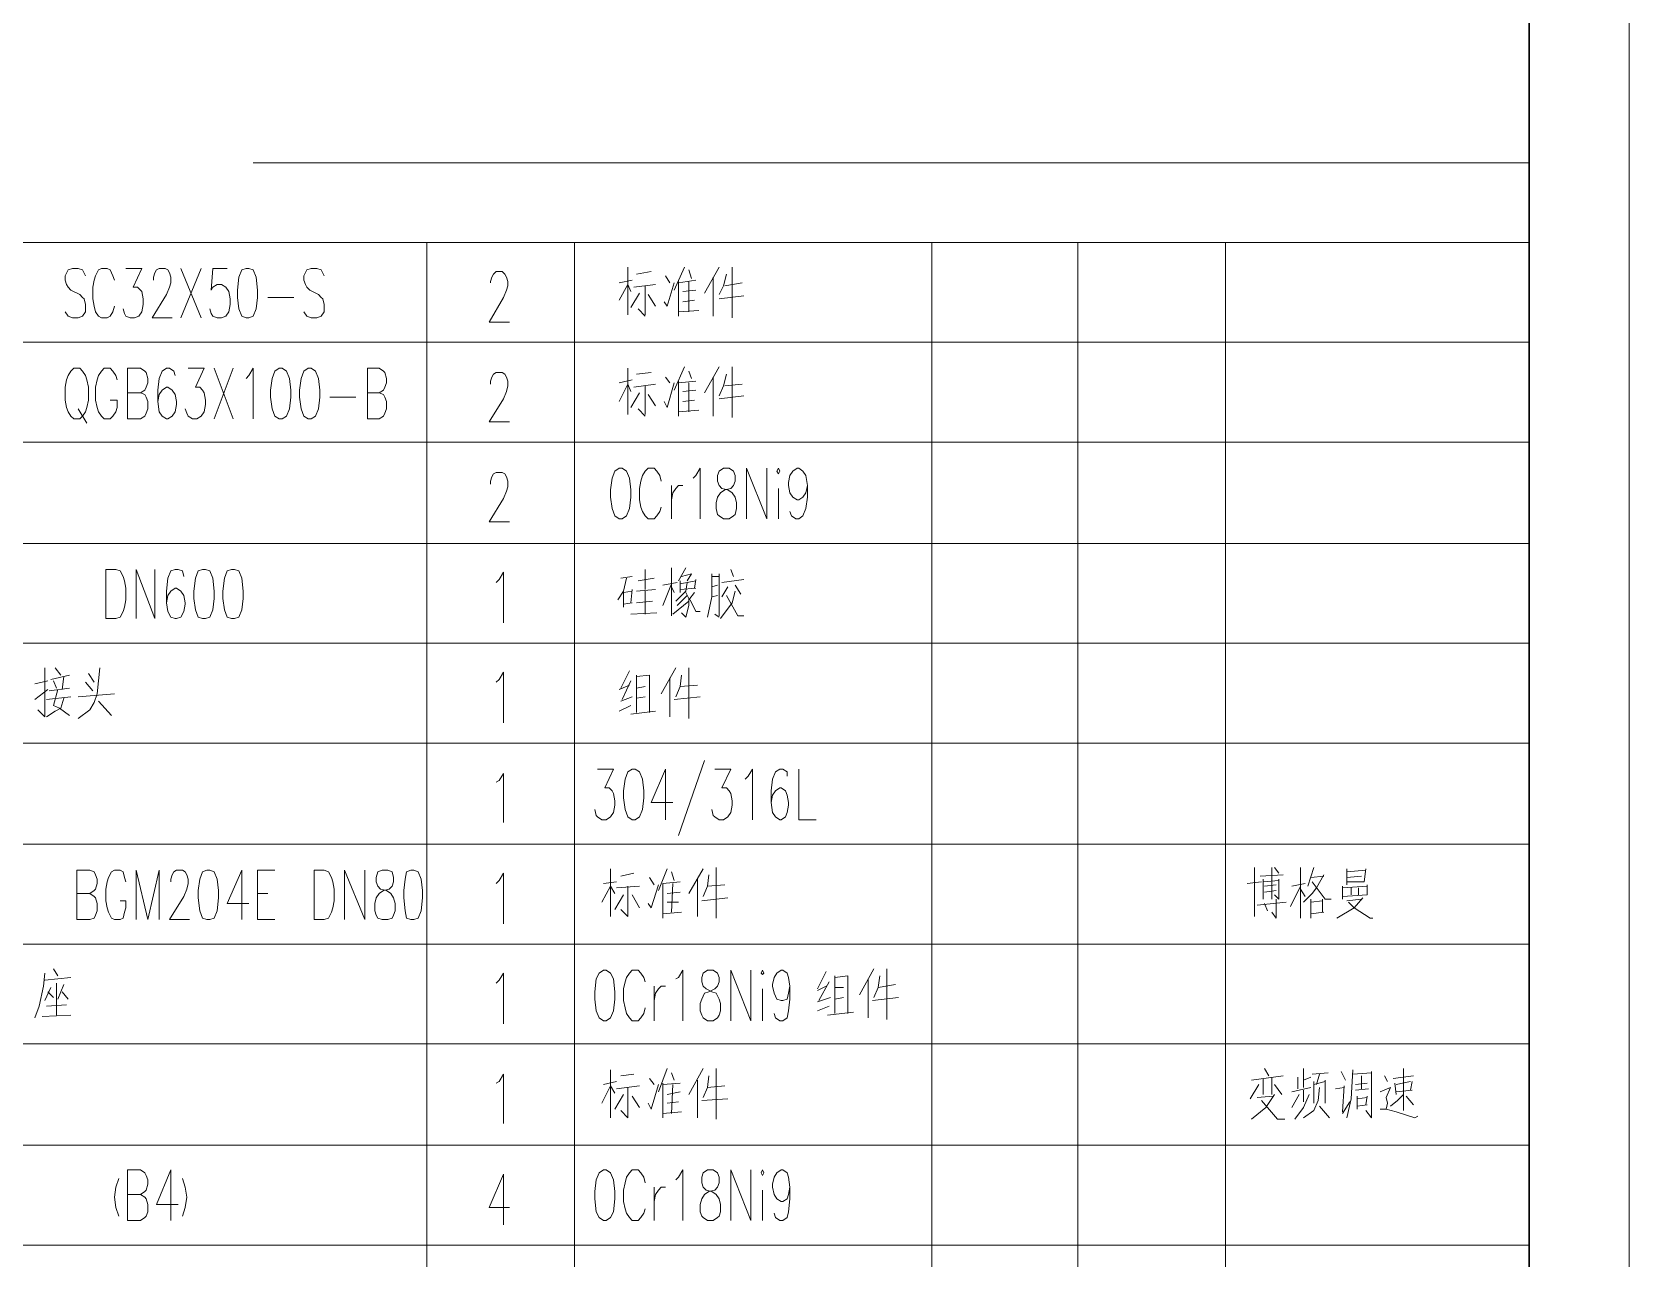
# Model space of a CAD drawing. Header units: inches. Extents: x -244 to 17, y 0 to 370.
# Drawn here: x -52.6 to 17.5, y 121.3 to 175.1 of the extents above; entities that cross this region are included whole.
import ezdxf

# ---------------------------------------------------------------- set-up
doc = ezdxf.new("R2010")
doc.units = ezdxf.units.IN
doc.header["$MEASUREMENT"] = 0
doc.layers.add('图层 1', color=7, linetype='Continuous')

# ---------------------------------------------------------------- blocks, each defined once
blk = doc.blocks.new('block 2')
at = {"layer": '图层 1', "lineweight": 0}
blk.add_lwpolyline([(20.383, 3.175), (390.017, 3.175), (390.017, 264.541), (20.383, 264.541)], dxfattribs=at)
at = {"layer": '图层 1', "color": 7, "lineweight": 13, "true_color": 0xffffff}
for points in [[(20.383, 264.478), (20.383, 3.175), (389.954, 3.175), (389.954, 264.478), (20.383, 264.478)], [(141.986, 7.556), (141.986, 104.331)], [(146.368, 7.556), (146.368, 104.331)], [(150.813, 7.556), (150.813, 104.331)], [(155.194, 7.556), (155.194, 104.331)], [(159.576, 7.556), (159.576, 104.331)], [(164.021, 7.556), (164.021, 104.331)], [(168.402, 7.556), (168.402, 104.331)], [(172.784, 7.556), (172.784, 104.331)], [(177.229, 7.556), (177.229, 104.331)], [(181.61, 7.556), (181.61, 104.331)], [(185.992, 7.556), (185.992, 104.331)], [(151.956, 73.152), (152.464, 72.962)], [(153.924, 72.707), (153.353, 72.771), (152.464, 72.962)], [(167.323, 72.707), (165.164, 72.707), (165.481, 73.025)], [(165.926, 73.152), (166.37, 72.581)], [(166.751, 72.581), (166.624, 73.152)], [(152.019, 72.835), (152.083, 71.565)], [(152.464, 72.644), (152.527, 71.755)], [(153.289, 72.454), (152.718, 72.707)], [(153.099, 72.581), (152.845, 72.326)], [(153.607, 72.707), (153.734, 71.565)], [(154.115, 72.326), (153.797, 72.136)], [(165.989, 71.882), (165.545, 72.009), (165.418, 72.263), (165.164, 72.644)], [(165.545, 72.072), (165.672, 72.326)], [(166.37, 72.136), (165.672, 72.326)], [(165.926, 72.644), (166.053, 71.565)], [(166.434, 71.628), (166.307, 72.517)], [(166.434, 72.2), (166.751, 72.326)], [(166.815, 72.454), (167.005, 71.628)], [(167.323, 72.263), (167.005, 72.009)], [(153.48, 72.2), (152.083, 72.2)], [(153.416, 71.882), (152.781, 72.136)], [(153.099, 71.946), (152.781, 71.691)], [(165.545, 72.072), (165.227, 71.628)], [(166.942, 71.882), (166.37, 71.946)], [(180.467, 71.438), (180.34, 71.565), (180.15, 71.691), (179.959, 71.755), (179.642, 71.819), (179.07, 71.819), (178.753, 71.755), (178.562, 71.691), (178.372, 71.565), (178.245, 71.438), (178.245, 71.184), (178.372, 71.057), (178.562, 70.929), (178.753, 70.866), (179.07, 70.803), (179.642, 70.803), (179.959, 70.866), (180.15, 70.929), (180.34, 71.057), (180.467, 71.184), (180.467, 71.438)], [(184.531, 70.929), (184.785, 71.057), (184.849, 71.247), (184.849, 71.501), (184.785, 71.691), (184.531, 71.819), (184.341, 71.819), (184.15, 71.755), (184.023, 71.691), (183.896, 71.565), (183.706, 71.184), (183.579, 71.057), (183.515, 70.993), (183.261, 70.929), (182.944, 70.929), (182.753, 71.057), (182.69, 71.247), (182.69, 71.501), (182.753, 71.691), (182.944, 71.819)], [(157.417, 70.739), (157.29, 70.549), (157.226, 70.485), (156.972, 70.422), (156.655, 70.422), (156.464, 70.485), (156.337, 70.549), (156.274, 70.739), (156.274, 71.31), (158.433, 71.31), (158.433, 70.739), (158.369, 70.549), (158.242, 70.485), (158.052, 70.422), (157.861, 70.422), (157.607, 70.485), (157.544, 70.549), (157.417, 70.739), (157.417, 71.31)], [(167.323, 70.294), (166.18, 70.422), (165.799, 70.549), (165.481, 70.739), (165.1, 71.247)], [(166.053, 71.247), (166.18, 69.66)], [(166.307, 70.612), (166.688, 70.929)], [(178.689, 71.247), (178.054, 70.866)], [(165.862, 70.358), (165.227, 69.787)], [(167.069, 70.803), (166.688, 70.549)], [(179.959, 69.532), (180.15, 69.596), (180.34, 69.723), (180.467, 69.85), (180.467, 70.104), (180.34, 70.231), (180.15, 70.358), (179.959, 70.422), (179.642, 70.485), (179.07, 70.485), (178.753, 70.422), (178.562, 70.358), (178.372, 70.231), (178.245, 70.104), (178.245, 69.85), (178.372, 69.723), (178.562, 69.596), (178.753, 69.532), (179.07, 69.532), (179.07, 69.85)], [(184.341, 69.66), (184.531, 69.723), (184.785, 69.85), (184.849, 69.977), (184.849, 70.231), (184.785, 70.358), (184.531, 70.485), (184.341, 70.549), (184.023, 70.612), (183.515, 70.612), (183.198, 70.549), (182.944, 70.485), (182.753, 70.358), (182.69, 70.231), (182.69, 69.977), (182.753, 69.85), (182.944, 69.723), (183.198, 69.66)], [(144.907, 69.469), (144.526, 69.596), (144.082, 69.66), (143.637, 69.596), (143.256, 69.469)], [(157.925, 69.151), (158.115, 69.215), (158.369, 69.279), (158.433, 69.406), (158.433, 69.66), (158.369, 69.787), (158.115, 69.913), (157.925, 69.977), (157.607, 70.041), (157.099, 70.041), (156.782, 69.977), (156.591, 69.913), (156.337, 69.787), (156.274, 69.66), (156.274, 69.406), (156.337, 69.279), (156.591, 69.215), (156.782, 69.151), (157.099, 69.151), (157.099, 69.406)], [(169.482, 70.041), (171.641, 70.041), (171.641, 69.596), (171.577, 69.406), (171.323, 69.279), (171.133, 69.215), (170.815, 69.151), (170.307, 69.151), (169.99, 69.215), (169.799, 69.279), (169.545, 69.406), (169.482, 69.596), (169.482, 70.041)], [(144.209, 68.516), (144.082, 68.326), (144.018, 68.263), (143.764, 68.199), (143.447, 68.199), (143.256, 68.263), (143.193, 68.326), (143.066, 68.516), (143.066, 69.088), (145.288, 69.088), (145.288, 68.516), (145.161, 68.326), (145.034, 68.263), (144.844, 68.199), (144.653, 68.199), (144.399, 68.263), (144.336, 68.326), (144.209, 68.516), (144.209, 69.088)], [(156.274, 68.707), (158.433, 68.707), (156.274, 68.199), (158.433, 67.691), (156.274, 67.691)], [(169.482, 68.707), (171.641, 68.707), (169.482, 67.882), (171.641, 67.882)], [(179.388, 68.516), (179.324, 68.326), (179.197, 68.263), (179.007, 68.199), (178.689, 68.199), (178.499, 68.263), (178.372, 68.326), (178.245, 68.516), (178.245, 69.088), (180.467, 69.088), (180.467, 68.516), (180.34, 68.326), (180.277, 68.263), (180.023, 68.199), (179.832, 68.199), (179.642, 68.263), (179.515, 68.326), (179.388, 68.516), (179.388, 69.088)], [(184.849, 69.151), (184.849, 68.453), (184.023, 68.834), (184.023, 68.644), (183.896, 68.516), (183.833, 68.453), (183.515, 68.39), (183.261, 68.39), (182.944, 68.453), (182.753, 68.58), (182.69, 68.771), (182.69, 68.961), (182.753, 69.151), (182.88, 69.215), (183.071, 69.279)], [(184.341, 67.945), (184.468, 67.945), (184.658, 67.882), (184.785, 67.818), (184.849, 67.691), (184.849, 67.437), (184.785, 67.31), (184.658, 67.247), (184.468, 67.183), (184.214, 67.183), (184.023, 67.247), (183.706, 67.374), (182.69, 68.009), (182.69, 67.119)], [(143.066, 67.183), (145.288, 67.183), (143.764, 67.818), (143.764, 66.866)], [(171.323, 66.612), (171.577, 66.675), (171.641, 66.866), (171.641, 66.993), (171.577, 67.183), (171.26, 67.31), (170.688, 67.374), (170.18, 67.374), (169.799, 67.31), (169.545, 67.183), (169.482, 66.993), (169.482, 66.929), (169.545, 66.738), (169.799, 66.612), (170.117, 66.548), (170.18, 66.548), (170.498, 66.612), (170.688, 66.738), (170.815, 66.929), (170.815, 66.993), (170.688, 67.183), (170.498, 67.31), (170.18, 67.374)], [(180.15, 66.993), (180.34, 67.056), (180.467, 67.247), (180.467, 67.374), (180.34, 67.564), (180.023, 67.691), (179.515, 67.754), (179.007, 67.754), (178.562, 67.691), (178.372, 67.564), (178.245, 67.374), (178.245, 67.31), (178.372, 67.119), (178.562, 66.993), (178.88, 66.929), (179.007, 66.929), (179.324, 66.993), (179.515, 67.119), (179.642, 67.31), (179.642, 67.374), (179.515, 67.564), (179.324, 67.691), (179.007, 67.754)], [(143.256, 66.675), (143.637, 66.548), (144.082, 66.485), (144.526, 66.548), (144.907, 66.675)], [(157.925, 67.183), (158.052, 67.183), (158.242, 67.119), (158.369, 67.056), (158.433, 66.929), (158.433, 66.675), (158.369, 66.548), (158.242, 66.485), (158.052, 66.421), (157.861, 66.421), (157.607, 66.485), (157.29, 66.612), (156.274, 67.247), (156.274, 66.357)], [(184.849, 66.738), (182.69, 65.85)], [(184.849, 65.85), (182.69, 66.738)], [(158.433, 65.596), (158.369, 65.786), (158.052, 65.913), (157.544, 65.976), (157.226, 65.976), (156.655, 65.913), (156.337, 65.786), (156.274, 65.596), (156.274, 65.469), (156.337, 65.278), (156.655, 65.151), (157.226, 65.088), (157.544, 65.088), (158.052, 65.151), (158.369, 65.278), (158.433, 65.469), (158.433, 65.596)], [(171.641, 65.786), (171.577, 65.976), (171.26, 66.104), (170.688, 66.167), (170.371, 66.167), (169.863, 66.104), (169.545, 65.976), (169.482, 65.786), (169.482, 65.659), (169.545, 65.469), (169.863, 65.341), (170.371, 65.278), (170.688, 65.278), (171.26, 65.341), (171.577, 65.469), (171.641, 65.659), (171.641, 65.786)], [(180.467, 66.421), (180.467, 65.722), (179.642, 66.104), (179.642, 65.913), (179.515, 65.786), (179.388, 65.722), (179.07, 65.659), (178.88, 65.659), (178.562, 65.722), (178.372, 65.85), (178.245, 66.04), (178.245, 66.231), (178.372, 66.421), (178.499, 66.485), (178.689, 66.548)], [(180.467, 65.278), (178.245, 64.453)], [(180.467, 64.453), (178.245, 65.278)], [(184.849, 64.707), (184.849, 65.341), (183.896, 65.405), (184.023, 65.341), (184.15, 65.151), (184.15, 64.96), (184.023, 64.77), (183.833, 64.643), (183.515, 64.579), (183.261, 64.579), (182.944, 64.643), (182.753, 64.77), (182.69, 64.96), (182.69, 65.151), (182.753, 65.341), (182.88, 65.405), (183.071, 65.469)], [(156.274, 64.072), (158.433, 64.072), (156.972, 64.707), (156.972, 63.754)], [(171.641, 64.516), (171.577, 64.707), (171.26, 64.834), (170.688, 64.897), (170.371, 64.897), (169.863, 64.834), (169.545, 64.707), (169.482, 64.516), (169.482, 64.389), (169.545, 64.199), (169.863, 64.072), (170.371, 64.008), (170.688, 64.008), (171.26, 64.072), (171.577, 64.199), (171.641, 64.389), (171.641, 64.516)], [(180.023, 63.881), (180.15, 63.754), (180.467, 63.563), (178.245, 63.563)], [(184.849, 63.881), (184.785, 64.072), (184.468, 64.199), (183.896, 64.262), (183.579, 64.262), (183.071, 64.199), (182.753, 64.072), (182.69, 63.881), (182.69, 63.754), (182.753, 63.563), (183.071, 63.437), (183.579, 63.373), (183.896, 63.373), (184.468, 63.437), (184.785, 63.563), (184.849, 63.754), (184.849, 63.881)], [(156.274, 63.373), (158.433, 63.373), (158.433, 62.611)], [(156.274, 63.373), (156.274, 62.611)], [(157.417, 63.373), (157.417, 62.929)], [(189.484, 63.563), (189.484, 7.556)], [(180.467, 62.421), (180.34, 62.611), (180.023, 62.738), (179.515, 62.801), (179.197, 62.801), (178.689, 62.738), (178.372, 62.611), (178.245, 62.421), (178.245, 62.294), (178.372, 62.103), (178.689, 61.976), (179.197, 61.913), (179.515, 61.913), (180.023, 61.976), (180.34, 62.103), (180.467, 62.294), (180.467, 62.421)], [(183.579, 62.929), (183.579, 61.785)], [(180.467, 61.15), (180.34, 61.341), (180.023, 61.468), (179.515, 61.532), (179.197, 61.532), (178.689, 61.468), (178.372, 61.341), (178.245, 61.15), (178.245, 61.024), (178.372, 60.833), (178.689, 60.706), (179.197, 60.643), (179.515, 60.643), (180.023, 60.706), (180.34, 60.833), (180.467, 61.024), (180.467, 61.15)], [(184.531, 60.452), (184.785, 60.579), (184.849, 60.769), (184.849, 61.024), (184.785, 61.214), (184.531, 61.341), (184.341, 61.341), (184.15, 61.278), (184.023, 61.214), (183.896, 61.087), (183.706, 60.706), (183.579, 60.579), (183.515, 60.516), (183.261, 60.452), (182.944, 60.452), (182.753, 60.579), (182.69, 60.769), (182.69, 61.024), (182.753, 61.214), (182.944, 61.341)], [(156.274, 60.897), (158.433, 60.897), (158.433, 60.452), (158.369, 60.262), (158.115, 60.135), (157.925, 60.071), (157.607, 60.007), (157.099, 60.007), (156.782, 60.071), (156.591, 60.135), (156.337, 60.262), (156.274, 60.452), (156.274, 60.897)], [(179.197, 60.198), (179.197, 59.055)], [(156.274, 59.563), (158.433, 59.563), (156.274, 58.674), (158.433, 58.674)], [(158.433, 57.912), (158.369, 58.103), (158.115, 58.166), (157.925, 58.166), (157.734, 58.103), (157.607, 57.975), (157.544, 57.722), (157.417, 57.531), (157.226, 57.404), (156.972, 57.341), (156.655, 57.341), (156.464, 57.404), (156.337, 57.468), (156.274, 57.658), (156.274, 57.912), (156.337, 58.103), (156.464, 58.166), (156.655, 58.229), (156.972, 58.229), (157.226, 58.166), (157.417, 58.039), (157.544, 57.849), (157.607, 57.594), (157.734, 57.468), (157.925, 57.404), (158.115, 57.404), (158.369, 57.468), (158.433, 57.658), (158.433, 57.912)], [(179.388, 58.039), (179.324, 57.849), (179.197, 57.785), (179.007, 57.722), (178.689, 57.722), (178.499, 57.785), (178.372, 57.849), (178.245, 58.039), (178.245, 58.547), (180.467, 58.547), (180.467, 58.039), (180.34, 57.849), (180.277, 57.785), (180.023, 57.722), (179.832, 57.722), (179.642, 57.785), (179.515, 57.849), (179.388, 58.039), (179.388, 58.547)], [(158.433, 56.642), (158.369, 56.832), (158.052, 56.896), (157.544, 56.96), (157.226, 56.96), (156.655, 56.896), (156.337, 56.832), (156.274, 56.642), (156.274, 56.515), (156.337, 56.325), (156.655, 56.197), (157.226, 56.134), (157.544, 56.134), (158.052, 56.197), (158.369, 56.325), (158.433, 56.515), (158.433, 56.642)], [(185.992, 55.944), (57.023, 55.944)], [(142.875, 52.578), (145.098, 52.578), (143.637, 53.213), (143.637, 52.324)], [(149.098, 52.896), (149.162, 52.769), (149.479, 52.578), (147.32, 52.578)], [(153.48, 52.896), (153.607, 52.769), (153.924, 52.578), (151.702, 52.578)], [(157.861, 52.896), (157.988, 52.769), (158.306, 52.578), (156.083, 52.578)], [(162.306, 52.896), (162.37, 52.769), (162.687, 52.578), (160.528, 52.578)], [(166.688, 52.896), (166.815, 52.769), (167.132, 52.578), (164.91, 52.578)], [(171.069, 52.896), (171.196, 52.769), (171.514, 52.578), (169.291, 52.578)], [(175.387, 53.15), (175.514, 53.15), (175.705, 53.086), (175.832, 53.022), (175.895, 52.896), (175.895, 52.641), (175.832, 52.515), (175.705, 52.451), (175.514, 52.388), (175.26, 52.388), (175.07, 52.451), (174.752, 52.578), (173.736, 53.213), (173.736, 52.324)], [(179.769, 53.15), (179.896, 53.15), (180.086, 53.086), (180.213, 53.022), (180.277, 52.896), (180.277, 52.641), (180.213, 52.515), (180.086, 52.451), (179.896, 52.388), (179.705, 52.388), (179.451, 52.451), (179.134, 52.578), (178.118, 53.213), (178.118, 52.324)], [(184.214, 53.15), (184.277, 53.15), (184.468, 53.086), (184.595, 53.022), (184.722, 52.896), (184.722, 52.641), (184.595, 52.515), (184.468, 52.451), (184.277, 52.388), (184.087, 52.388), (183.896, 52.451), (183.579, 52.578), (182.499, 53.213), (182.499, 52.324)], [(185.992, 49.466), (87.122, 49.466)], [(145.288, 48.197), (145.161, 48.387), (144.844, 48.514), (144.336, 48.578), (144.018, 48.578), (143.447, 48.514), (143.193, 48.387), (143.066, 48.197), (143.066, 48.069), (143.193, 47.879), (143.447, 47.752), (144.018, 47.688), (144.336, 47.688), (144.844, 47.752), (145.161, 47.879), (145.288, 48.069), (145.288, 48.197)], [(154.051, 48.197), (153.924, 48.387), (153.67, 48.514), (153.099, 48.578), (152.781, 48.578), (152.273, 48.514), (151.956, 48.387), (151.829, 48.197), (151.829, 48.069), (151.956, 47.879), (152.273, 47.752), (152.781, 47.688), (153.099, 47.688), (153.67, 47.752), (153.924, 47.879), (154.051, 48.069), (154.051, 48.197)], [(162.878, 48.45), (162.878, 47.752), (162.052, 48.133), (162.052, 47.943), (161.925, 47.816), (161.798, 47.752), (161.481, 47.688), (161.29, 47.688), (160.973, 47.752), (160.782, 47.879), (160.655, 48.069), (160.655, 48.26), (160.782, 48.45), (160.846, 48.514), (161.1, 48.578)], [(149.67, 47.879), (147.574, 47.879)], [(148.59, 47.307), (147.955, 47.688)], [(148.654, 47.688), (148.971, 47.879), (148.209, 48.26)], [(149.162, 47.625), (149.035, 48.197)], [(158.496, 47.879), (156.401, 47.879)], [(157.353, 47.307), (156.718, 47.688)], [(157.417, 47.688), (157.734, 47.879), (157.036, 48.26)], [(157.925, 47.625), (157.861, 48.197)], [(176.086, 47.498), (175.959, 47.688), (175.641, 47.816), (175.133, 47.879), (174.816, 47.879), (174.308, 47.816), (173.99, 47.688), (173.863, 47.498), (173.863, 47.371), (173.99, 47.181), (174.308, 47.053), (174.816, 46.99), (175.133, 46.99), (175.641, 47.053), (175.959, 47.181), (176.086, 47.371), (176.086, 47.498)], [(144.717, 46.355), (144.971, 46.419), (145.161, 46.546), (145.288, 46.672), (145.288, 46.926), (145.161, 47.053), (144.971, 47.181), (144.717, 47.244), (144.399, 47.307), (143.891, 47.307), (143.574, 47.244), (143.383, 47.181), (143.193, 47.053), (143.066, 46.926), (143.066, 46.672), (143.193, 46.546), (143.383, 46.419), (143.574, 46.355)], [(147.574, 47.117), (147.892, 47.435)], [(147.574, 47.117), (148.908, 47.117)], [(148.844, 47.625), (148.971, 46.609)], [(149.416, 47.435), (149.479, 46.863)], [(153.543, 46.355), (153.734, 46.419), (153.924, 46.546), (154.051, 46.672), (154.051, 46.926), (153.924, 47.053), (153.734, 47.181), (153.543, 47.244), (153.226, 47.307), (152.718, 47.307), (152.4, 47.244), (152.146, 47.181), (151.956, 47.053), (151.829, 46.926), (151.829, 46.672), (151.956, 46.546), (152.146, 46.419), (152.4, 46.355)], [(156.401, 47.117), (156.718, 47.435)], [(156.401, 47.117), (157.734, 47.117)], [(157.671, 47.625), (157.734, 46.609)], [(158.179, 47.435), (158.306, 46.863)], [(162.878, 46.926), (162.751, 47.117), (162.433, 47.244), (161.925, 47.307), (161.608, 47.307), (161.1, 47.244), (160.782, 47.117), (160.655, 46.926), (160.655, 46.8), (160.782, 46.609), (161.1, 46.482), (161.608, 46.419), (161.925, 46.419), (162.433, 46.482), (162.751, 46.609), (162.878, 46.8), (162.878, 46.926)], [(165.291, 46.99), (165.418, 45.91)], [(165.418, 47.498), (165.672, 46.99)], [(166.053, 46.926), (165.862, 47.435)], [(166.751, 46.99), (165.926, 47.371)], [(166.37, 47.498), (166.561, 47.053)], [(167.196, 47.053), (166.434, 47.435)], [(169.672, 46.99), (169.736, 45.847)], [(170.688, 47.307), (169.99, 47.307)], [(170.18, 46.926), (170.117, 47.307)], [(170.752, 46.926), (170.18, 46.99)], [(170.307, 47.562), (170.688, 47.307), (171.26, 47.181)], [(170.625, 47.307), (170.688, 46.926)], [(171.323, 46.926), (171.26, 47.435)], [(180.467, 47.117), (178.435, 47.117)], [(179.388, 46.609), (178.753, 46.99)], [(179.451, 46.99), (179.769, 47.117), (179.007, 47.498)], [(179.959, 46.926), (179.832, 47.498)], [(184.912, 47.117), (182.817, 47.117)], [(183.769, 46.609), (183.134, 46.99)], [(183.833, 46.99), (184.15, 47.117), (183.452, 47.498)], [(184.341, 46.926), (184.214, 47.498)], [(148.527, 46.926), (148.019, 46.609)], [(157.353, 46.926), (156.782, 46.609)], [(167.005, 46.736), (165.354, 46.736)], [(166.942, 46.736), (167.005, 46.165), (165.354, 46.165)], [(166.053, 46.355), (165.989, 46.736)], [(166.434, 46.736), (166.497, 46.355)], [(170.688, 46.355), (169.672, 46.355)], [(170.244, 46.038), (170.18, 46.736)], [(170.752, 45.91), (170.688, 46.736)], [(170.752, 46.355), (171.641, 46.355)], [(171.133, 46.672), (171.26, 45.974)], [(175.514, 45.657), (175.768, 45.72), (175.959, 45.847), (176.086, 45.974), (176.086, 46.228), (175.959, 46.355), (175.768, 46.482), (175.514, 46.546), (175.197, 46.609), (174.689, 46.609), (174.371, 46.546), (174.181, 46.482), (173.99, 46.355), (173.863, 46.228), (173.863, 45.974), (173.99, 45.847), (174.181, 45.72), (174.371, 45.657)], [(178.372, 46.355), (178.689, 46.672)], [(178.435, 46.355), (179.705, 46.355)], [(179.642, 46.863), (179.769, 45.91)], [(180.213, 46.736), (180.277, 46.101)], [(182.753, 46.355), (183.071, 46.672)], [(182.817, 46.355), (184.087, 46.355)], [(184.023, 46.863), (184.15, 45.91)], [(184.595, 46.736), (184.722, 46.101)], [(144.526, 45.974), (143.066, 45.974)], [(143.891, 45.974), (144.209, 45.91), (144.399, 45.784), (144.526, 45.657), (144.526, 45.466)], [(149.098, 45.593), (147.574, 45.593)], [(147.765, 45.593), (147.828, 44.768)], [(148.209, 46.228), (147.955, 46.101), (149.035, 45.784)], [(149.733, 45.403), (148.717, 45.784)], [(149.035, 45.974), (149.289, 46.165)], [(149.035, 45.593), (149.098, 44.831)], [(153.353, 45.974), (151.829, 45.974)], [(152.718, 45.974), (153.035, 45.91), (153.226, 45.784), (153.353, 45.657), (153.353, 45.466)], [(157.861, 45.593), (156.337, 45.593)], [(156.528, 45.593), (156.591, 44.768)], [(156.972, 46.228), (156.782, 46.101), (157.798, 45.784)], [(158.496, 45.403), (157.544, 45.784)], [(157.798, 45.974), (158.115, 46.165)], [(157.861, 45.593), (157.925, 44.831)], [(160.655, 45.466), (162.878, 45.466), (161.417, 46.101), (161.417, 45.149)], [(167.323, 45.022), (166.18, 45.657)], [(171.006, 45.212), (170.053, 45.593)], [(170.942, 45.593), (171.069, 44.958)], [(179.324, 46.228), (178.816, 45.91)], [(183.706, 46.228), (183.198, 45.91)], [(144.844, 45.022), (144.971, 44.894), (145.288, 44.704), (143.066, 44.704)], [(149.035, 45.149), (147.765, 45.212)], [(148.209, 45.403), (148.273, 44.894)], [(148.59, 45.403), (148.717, 44.831)], [(149.543, 45.212), (149.225, 45.085)], [(153.67, 45.022), (153.734, 44.894), (154.051, 44.704), (151.829, 44.704)], [(157.861, 45.149), (156.591, 45.212)], [(157.036, 45.403), (157.036, 44.894)], [(157.417, 45.403), (157.48, 44.831)], [(158.369, 45.212), (157.988, 45.085)], [(163.259, 43.751), (159.957, 44.894)], [(166.878, 45.275), (165.164, 45.275)], [(165.926, 45.085), (166.053, 43.942)], [(167.005, 44.768), (166.497, 44.831), (166.053, 45.022)], [(171.704, 45.212), (169.609, 45.212)], [(170.244, 44.45), (169.672, 45.149)], [(170.498, 44.513), (170.053, 44.958)], [(171.069, 44.513), (170.688, 44.577), (170.244, 45.022)], [(170.879, 45.212), (170.625, 45.085)], [(171.704, 44.577), (171.133, 44.894)], [(175.324, 45.212), (173.863, 45.212)], [(174.689, 45.212), (175.006, 45.149), (175.197, 45.022), (175.324, 44.894), (175.324, 44.704)], [(179.896, 44.894), (178.372, 44.894)], [(178.562, 44.894), (178.626, 44.006)], [(179.007, 45.529), (178.753, 45.403), (179.832, 45.085)], [(180.531, 44.641), (179.515, 45.085)], [(179.832, 45.275), (180.086, 45.466)], [(179.832, 44.894), (179.896, 44.132)], [(184.277, 44.894), (182.753, 44.894)], [(182.944, 44.894), (183.007, 44.006)], [(183.388, 45.529), (183.198, 45.403), (184.214, 45.085)], [(184.912, 44.641), (183.896, 45.085)], [(184.214, 45.275), (184.531, 45.466)], [(184.214, 44.894), (184.341, 44.132)], [(149.733, 43.815), (148.59, 44.45)], [(158.496, 43.815), (157.417, 44.45)], [(167.323, 44.45), (165.1, 44.45)], [(166.497, 44.831), (166.561, 44.069)], [(169.545, 44.577), (169.736, 44.768)], [(170.625, 44.577), (170.371, 44.45), (170.053, 44.45), (169.545, 44.577)], [(170.307, 44.387), (169.799, 44.132), (169.799, 43.942)], [(170.625, 44.196), (170.307, 44.45)], [(171.133, 44.831), (170.625, 44.831)], [(170.752, 44.831), (170.815, 44.132)], [(171.196, 44.132), (170.815, 44.196)], [(171.006, 44.831), (171.133, 44.132)], [(171.323, 44.768), (171.45, 44.323), (171.133, 44.513)], [(175.641, 44.26), (175.768, 44.132), (176.086, 43.942), (173.863, 43.942)], [(179.832, 44.45), (178.562, 44.45)], [(179.007, 44.704), (179.07, 44.196)], [(179.451, 44.704), (179.515, 44.132)], [(180.34, 44.45), (180.023, 44.323)], [(184.277, 44.45), (182.944, 44.45)], [(183.388, 44.704), (183.452, 44.196)], [(183.833, 44.704), (183.896, 44.132)], [(184.785, 44.45), (184.404, 44.323)], [(145.288, 43.625), (145.161, 43.815), (144.971, 43.878), (144.717, 43.878), (144.526, 43.815), (144.399, 43.688), (144.336, 43.434), (144.209, 43.244), (144.018, 43.116), (143.764, 43.053), (143.447, 43.053), (143.256, 43.116), (143.193, 43.18), (143.066, 43.371), (143.066, 43.625), (143.193, 43.815), (143.256, 43.878), (143.447, 43.942), (143.764, 43.942), (144.018, 43.878), (144.209, 43.751), (144.336, 43.561), (144.399, 43.307), (144.526, 43.18), (144.717, 43.116), (144.971, 43.116), (145.161, 43.18), (145.288, 43.371), (145.288, 43.625)], [(149.225, 44.069), (147.574, 44.069)], [(148.336, 43.878), (148.4, 42.735)], [(149.416, 43.561), (148.908, 43.625), (148.463, 43.815)], [(148.908, 43.625), (148.971, 42.863)], [(154.051, 43.625), (153.924, 43.815), (153.734, 43.878), (153.543, 43.878), (153.353, 43.815), (153.226, 43.688), (153.099, 43.434), (153.035, 43.244), (152.781, 43.116), (152.591, 43.053), (152.273, 43.053), (152.083, 43.116), (151.956, 43.18), (151.829, 43.371), (151.829, 43.625), (151.956, 43.815), (152.083, 43.878), (152.273, 43.942), (152.591, 43.942), (152.781, 43.878), (153.035, 43.751), (153.099, 43.561), (153.226, 43.307), (153.353, 43.18), (153.543, 43.116), (153.734, 43.116), (153.924, 43.18), (154.051, 43.371), (154.051, 43.625)], [(158.052, 44.069), (156.401, 44.069)], [(157.099, 43.878), (157.226, 42.735)], [(158.242, 43.561), (157.734, 43.625), (157.29, 43.815)], [(157.734, 43.625), (157.798, 42.863)], [(170.434, 43.434), (169.545, 43.625)], [(180.531, 43.116), (179.388, 43.751)], [(184.912, 43.116), (183.769, 43.751)], [(149.733, 43.244), (147.511, 43.244)], [(158.56, 43.244), (156.337, 43.244)], [(162.878, 43.307), (162.878, 42.609), (162.052, 42.99), (162.052, 42.799), (161.925, 42.672), (161.798, 42.609), (161.481, 42.545), (161.29, 42.545), (160.973, 42.609), (160.782, 42.735), (160.655, 42.926), (160.655, 43.116), (160.782, 43.307), (160.846, 43.371), (161.1, 43.434)], [(170.688, 42.418), (170.18, 42.545), (169.482, 43.053)], [(169.545, 43.116), (169.672, 43.307)], [(171.45, 43.116), (169.609, 43.116)], [(170.498, 42.799), (169.609, 42.291), (169.609, 42.037)], [(171.45, 43.434), (170.434, 43.434)], [(170.434, 43.434), (170.498, 43.18)], [(170.879, 42.735), (170.434, 42.99)], [(170.879, 43.434), (170.942, 43.18)], [(171.069, 42.99), (171.196, 42.037)], [(171.323, 43.434), (171.323, 43.116)], [(176.086, 42.926), (175.959, 43.116), (175.768, 43.18), (175.514, 43.18), (175.324, 43.116), (175.197, 42.99), (175.133, 42.735), (175.006, 42.545), (174.816, 42.418), (174.562, 42.354), (174.308, 42.354), (174.054, 42.418), (173.99, 42.482), (173.863, 42.672), (173.863, 42.926), (173.99, 43.116), (174.054, 43.18), (174.308, 43.244), (174.562, 43.244), (174.816, 43.18), (175.006, 43.053), (175.133, 42.863), (175.197, 42.609), (175.324, 42.482), (175.514, 42.418), (175.768, 42.418), (175.959, 42.482), (176.086, 42.672), (176.086, 42.926)], [(180.086, 43.371), (178.372, 43.371)], [(179.134, 43.116), (179.261, 42.037)], [(180.213, 42.799), (179.705, 42.926), (179.261, 43.116)], [(179.705, 42.863), (179.769, 42.1)], [(184.468, 43.371), (182.753, 43.371)], [(183.515, 43.116), (183.642, 42.037)], [(184.595, 42.799), (184.087, 42.926), (183.706, 43.116)], [(184.087, 42.863), (184.214, 42.1)], [(143.066, 42.609), (145.288, 42.609), (143.066, 41.719), (145.288, 41.719)], [(151.829, 42.609), (154.051, 42.609), (151.829, 41.719), (154.051, 41.719)], [(170.942, 42.418), (170.561, 42.164)], [(171.641, 42.609), (171.323, 42.482)], [(180.531, 42.545), (178.308, 42.545)], [(184.912, 42.545), (182.69, 42.545)], [(162.433, 41.974), (162.56, 41.847), (162.878, 41.656), (160.655, 41.656)], [(173.863, 41.91), (176.086, 41.91), (173.863, 41.021), (176.086, 41.021)], [(144.399, 41.212), (143.066, 41.212)], [(144.526, 40.005), (144.209, 40.069), (144.018, 40.132), (143.891, 40.322), (143.891, 40.386), (144.018, 40.576), (144.209, 40.703), (144.526, 40.767), (144.653, 40.767), (144.971, 40.703), (145.161, 40.576), (145.288, 40.386), (145.288, 40.322), (145.161, 40.132), (144.971, 40.069), (144.526, 40.005), (144.018, 40.005), (143.447, 40.069), (143.193, 40.132), (143.066, 40.322), (143.066, 40.45), (143.193, 40.64), (143.383, 40.703)], [(145.161, 41.275), (145.034, 41.212), (145.161, 41.148), (145.288, 41.212), (145.161, 41.275)], [(153.226, 41.212), (151.829, 41.212)], [(153.353, 40.005), (153.035, 40.069), (152.781, 40.132), (152.718, 40.322), (152.718, 40.386), (152.781, 40.576), (153.035, 40.703), (153.353, 40.767), (153.416, 40.767), (153.734, 40.703), (153.924, 40.576), (154.051, 40.386), (154.051, 40.322), (153.924, 40.132), (153.734, 40.069), (153.353, 40.005), (152.781, 40.005), (152.273, 40.069), (151.956, 40.132), (151.829, 40.322), (151.829, 40.45), (151.956, 40.64), (152.146, 40.703)], [(153.924, 41.275), (153.861, 41.212), (153.924, 41.148), (154.051, 41.212), (153.924, 41.275)], [(162.56, 40.132), (162.751, 40.132), (162.878, 40.322), (162.878, 40.45), (162.751, 40.64), (162.433, 40.767), (161.925, 40.831), (161.417, 40.831), (160.973, 40.767), (160.782, 40.64), (160.655, 40.45), (160.655, 40.386), (160.782, 40.196), (160.973, 40.132), (161.29, 40.069), (161.417, 40.069), (161.735, 40.132), (161.925, 40.196), (162.052, 40.386), (162.052, 40.45), (161.925, 40.64), (161.735, 40.767), (161.417, 40.831)], [(175.197, 40.513), (173.863, 40.513)], [(175.324, 39.243), (175.006, 39.306), (174.816, 39.434), (174.689, 39.624), (174.689, 39.688), (174.816, 39.878), (175.006, 40.005), (175.324, 40.069), (175.451, 40.069), (175.768, 40.005), (175.959, 39.878), (176.086, 39.688), (176.086, 39.624), (175.959, 39.434), (175.768, 39.306), (175.324, 39.243), (174.816, 39.243), (174.308, 39.306), (173.99, 39.434), (173.863, 39.624), (173.863, 39.751), (173.99, 39.941), (174.181, 40.005)], [(175.959, 40.576), (175.832, 40.513), (175.959, 40.45), (176.086, 40.513), (175.959, 40.576)], [(162.878, 39.624), (160.655, 39.624), (160.655, 38.862)], [(152.273, 38.799), (152.464, 38.291)], [(152.845, 38.227), (152.654, 38.799)], [(153.543, 38.291), (152.718, 38.735)], [(153.162, 38.799), (153.353, 38.418)], [(153.988, 38.418), (153.226, 38.799)], [(152.083, 38.354), (152.21, 37.211)], [(153.797, 38.037), (152.146, 38.037)], [(153.734, 38.037), (153.797, 37.465), (152.146, 37.465)], [(152.845, 37.656), (152.781, 38.037)], [(153.289, 38.037), (153.289, 37.656)], [(153.67, 36.576), (151.956, 36.576)], [(154.115, 36.322), (152.972, 36.957)], [(152.718, 36.385), (152.845, 35.243)], [(153.797, 36.068), (153.289, 36.131), (152.845, 36.322)], [(153.289, 36.131), (153.416, 35.369)], [(154.115, 35.75), (151.892, 35.75)], [(185.992, 33.782), (87.122, 33.782)], [(185.992, 27.369), (90.361, 27.369)], [(185.992, 20.891), (87.122, 20.891)], [(148.59, 18.732), (148.019, 19.113), (147.511, 19.749)], [(149.035, 19.431), (148.4, 19.812)], [(149.225, 19.749), (149.416, 18.351)], [(157.861, 19.939), (157.925, 19.304)], [(148.336, 19.304), (147.511, 18.606), (147.511, 18.288)], [(148.463, 19.494), (148.527, 18.796)], [(149.289, 19.241), (148.59, 19.241)], [(149.733, 19.177), (149.416, 18.987)], [(158.56, 19.622), (156.401, 19.622)], [(156.972, 19.177), (156.655, 19.05)], [(156.909, 19.494), (157.036, 18.225)], [(158.052, 19.241), (157.163, 19.241)], [(157.48, 19.177), (157.544, 18.669)], [(157.734, 19.177), (157.798, 18.669)], [(157.925, 19.241), (157.988, 18.542)], [(158.179, 19.368), (158.242, 18.351)], [(149.352, 18.859), (148.59, 18.859)], [(149.035, 18.732), (148.59, 18.415)], [(157.163, 18.669), (156.337, 18.669), (156.591, 18.859)], [(158.56, 18.859), (157.163, 18.859)], [(158.052, 18.542), (157.163, 18.542), (157.353, 18.732)], [(158.56, 18.732), (158.306, 18.542)], [(148.59, 17.209), (148.019, 17.463), (147.511, 17.844)], [(148.59, 17.653), (148.019, 17.971)], [(148.717, 17.971), (148.908, 17.145)], [(149.352, 17.716), (148.844, 17.716)], [(158.496, 17.59), (156.337, 17.59)], [(158.56, 17.59), (156.401, 17.59)], [(157.734, 17.59), (156.845, 18.034)], [(157.607, 17.59), (157.29, 17.399)], [(157.734, 17.971), (157.861, 17.399)], [(148.336, 16.828), (147.892, 17.018), (147.574, 17.463)], [(148.209, 17.018), (149.162, 17.018)], [(148.781, 17.463), (148.273, 17.463)], [(148.908, 16.764), (148.336, 16.828)], [(148.908, 17.463), (149.733, 17.463)], [(149.162, 16.51), (149.035, 17.018)], [(149.479, 16.764), (149.035, 16.891)], [(149.225, 17.463), (149.352, 17.145)], [(149.479, 17.081), (149.543, 16.383)], [(157.163, 17.145), (156.337, 17.145)], [(156.528, 17.145), (156.591, 16.574)], [(158.242, 16.574), (157.671, 16.891), (157.417, 17.081), (157.036, 17.463)], [(157.036, 17.145), (157.099, 16.637)], [(157.925, 17.081), (157.163, 16.51)], [(158.56, 17.018), (157.734, 17.272)], [(158.115, 17.145), (158.179, 16.574)], [(148.082, 16.764), (147.574, 16.319)], [(149.225, 16.51), (148.209, 16.51)], [(157.163, 16.637), (156.591, 16.637)], [(157.163, 16.51), (157.163, 16.256)], [(149.67, 15.303), (148.4, 15.367), (147.574, 15.557)], [(147.765, 15.748), (148.273, 15.431)], [(148.971, 15.684), (147.828, 15.748)], [(148.844, 16.066), (148.908, 15.684)], [(149.606, 15.812), (149.225, 15.621)], [(157.226, 14.859), (156.782, 15.24), (156.337, 16.002)], [(156.782, 15.24), (157.036, 15.494)], [(157.099, 15.557), (157.163, 14.922)], [(157.734, 15.748), (157.163, 15.748)], [(157.798, 14.669), (157.353, 14.669), (157.29, 15.748)], [(157.671, 15.748), (157.734, 14.669)], [(158.496, 15.557), (157.798, 15.557)], [(158.496, 14.732), (157.925, 14.796), (157.925, 15.557)], [(158.115, 15.557), (158.179, 14.922)], [(158.369, 15.557), (158.433, 14.732)], [(149.606, 14.478), (147.574, 14.478), (147.892, 14.732)], [(148.527, 15.113), (147.955, 15.113)], [(148.082, 15.113), (148.146, 14.669)], [(148.527, 14.669), (148.146, 14.732)], [(148.4, 15.113), (148.463, 14.669)], [(148.781, 15.176), (148.844, 14.605)], [(149.416, 14.922), (148.844, 14.922)], [(149.035, 15.176), (149.098, 14.669)], [(149.479, 15.303), (149.543, 14.478)], [(156.782, 15.24), (156.337, 14.541), (156.337, 14.415)], [(157.671, 15.367), (157.353, 15.367)], [(157.671, 15.05), (157.353, 15.05)], [(147.955, 14.097), (147.955, 13.843), (147.828, 13.399), (147.574, 12.573), (147.638, 12.446)], [(148.717, 14.097), (148.908, 13.653), (148.463, 13.843), (148.209, 13.779), (147.955, 13.843)], [(148.336, 13.335), (148.082, 13.653)], [(148.336, 13.335), (148.59, 13.081)], [(149.098, 13.462), (148.59, 13.399)], [(148.717, 13.399), (148.781, 12.7)], [(149.035, 13.399), (149.162, 12.763)], [(149.416, 13.906), (149.162, 13.779)], [(149.289, 13.525), (149.416, 12.637)], [(149.733, 13.081), (147.892, 13.081)], [(148.527, 12.954), (148.146, 12.637)], [(148.781, 12.763), (149.162, 12.7)], [(175.514, 7.556), (273.876, 7.556)]]:
    blk.add_lwpolyline(points, dxfattribs=at)
at = {"layer": '图层 1', "color": 7, "lineweight": 30, "true_color": 0xffffff}
blk.add_lwpolyline([(24.765, 251.333), (24.765, 7.556), (385.572, 7.556), (385.572, 251.333), (24.765, 251.333)], dxfattribs=at)

msp = doc.modelspace()

# ---------------------------------------------------------------- block references
at = {"layer": '图层 1', "rotation": 90}
msp.add_blockref('block 2', (20.648, -20.119), dxfattribs=at)

doc.saveas('drawing.dxf')
